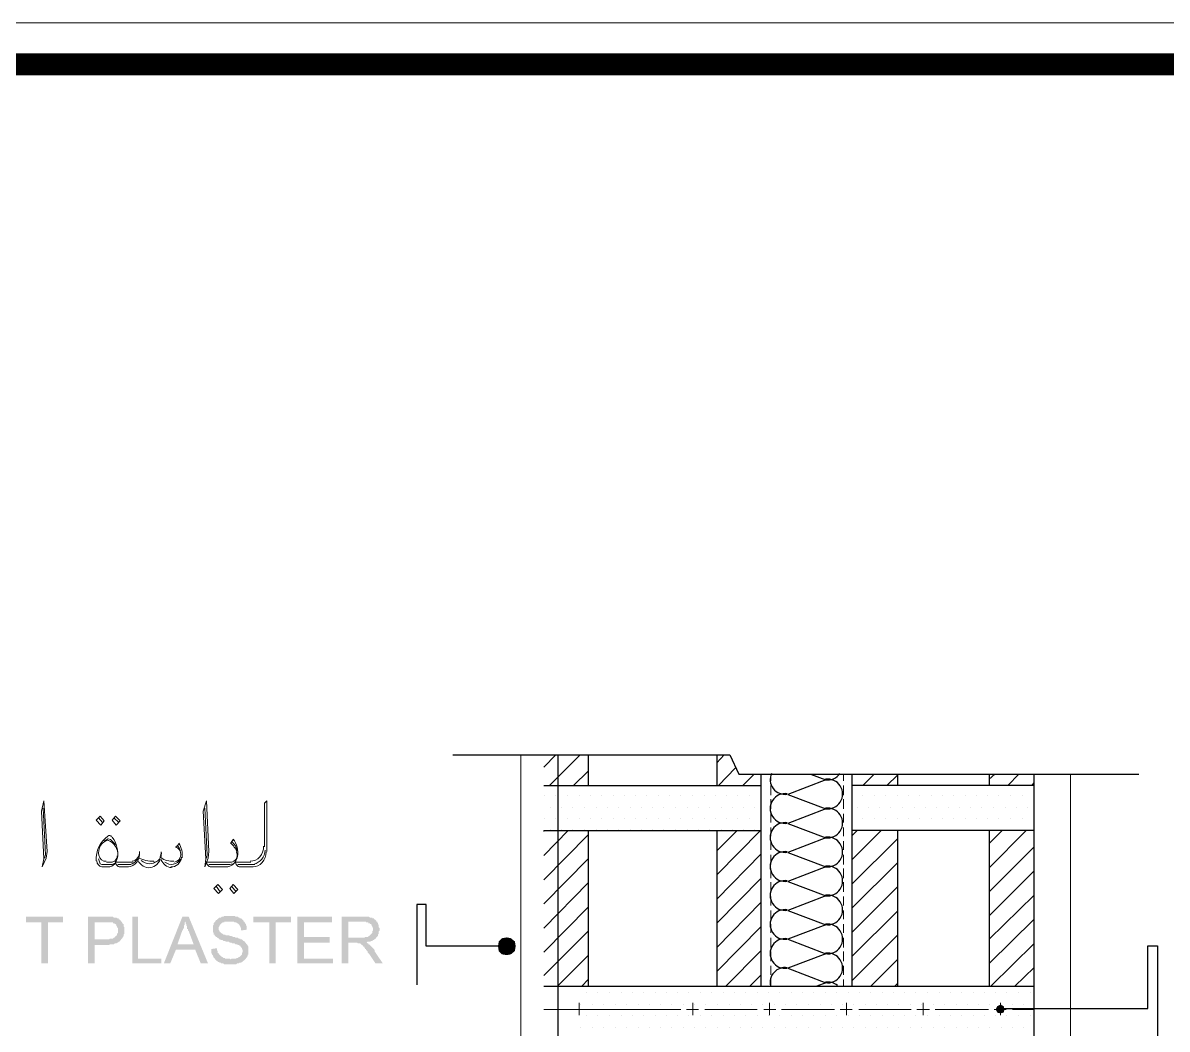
# Model space of a CAD drawing. Header units: inches. Extents: x -351 to 2582, y -266 to 144.
# Drawn here: x 228.777 to 231.226, y -48.865 to -46.712 of the extents above; entities that cross this region are included whole.
import ezdxf

# ---------------------------------------------------------------- set-up
doc = ezdxf.new("R2010")
doc.units = ezdxf.units.IN
doc.header["$MEASUREMENT"] = 0
doc.layers.add('Frame', color=43, linetype='Continuous', lineweight=9)
for name, color, linetype in [('LOGO', 7, 'Continuous'), ('PDF2_Geometry', 7, 'Continuous'), ('WALL', 7, 'Continuous')]:
    doc.layers.add(name, color=color, linetype=linetype)

# ---------------------------------------------------------------- blocks, each defined once
blk = doc.blocks.new('A$C7E5B4212')
at = {"layer": 'LOGO', "const_width": 0.05}
blk.add_lwpolyline([(0.8319, 0.8319), (41.132, 0.8319), (41.132, 29.3819), (0.8319, 29.3819)], close=True, dxfattribs=at)
blk = doc.blocks.new('ttwttt')
at = {"layer": 'LOGO', "color": 240, "lineweight": -2}
blk.add_line((52.8838, 37.5004), (-0.1304, 37.5004), dxfattribs=at)
at = {"layer": 'LOGO', "xscale": 1.309217692210943, "yscale": 1.309217692210943, "zscale": 1.309217692210943}
blk.add_blockref('A$C7E5B4212', (-1.0891, -1.0891), dxfattribs=at)
blk = doc.blocks.new('A$C5888202B')
at = {"layer": 'PDF2_Geometry', "lineweight": -3}
for points in [[(-1.6764, -0.4366), (-1.6764, -0.3423), (-1.7115, -0.3423), (-1.7115, -0.3294), (-1.6265, -0.3294), (-1.6265, -0.3423), (-1.6616, -0.3423), (-1.6616, -0.4366)], [(-1.4675, -0.4366), (-1.4675, -0.3294), (-1.4545, -0.3294), (-1.4545, -0.4255), (-1.4009, -0.4255), (-1.4009, -0.4366)], [(-1.2863, -0.4034), (-1.2733, -0.4015), (-1.2733, -0.4034), (-1.2733, -0.4052), (-1.2733, -0.4071), (-1.2715, -0.4071), (-1.2715, -0.4089), (-1.2715, -0.4108), (-1.2715, -0.4126), (-1.2696, -0.4126), (-1.2696, -0.4145), (-1.2678, -0.4163), (-1.2659, -0.4181), (-1.2641, -0.42), (-1.2622, -0.42), (-1.2622, -0.4218), (-1.2604, -0.4218), (-1.2585, -0.4237), (-1.2567, -0.4237), (-1.2548, -0.4237), (-1.2548, -0.4255), (-1.253, -0.4255), (-1.2511, -0.4255), (-1.2493, -0.4255), (-1.2474, -0.4255), (-1.2456, -0.4255), (-1.2437, -0.4255), (-1.2419, -0.4274), (-1.24, -0.4255), (-1.2382, -0.4255), (-1.2363, -0.4255), (-1.2345, -0.4255), (-1.2326, -0.4255), (-1.2308, -0.4255), (-1.2289, -0.4255), (-1.2289, -0.4237), (-1.2271, -0.4237), (-1.2252, -0.4237), (-1.2234, -0.4218), (-1.2215, -0.4218), (-1.2197, -0.42), (-1.2178, -0.4181), (-1.216, -0.4163), (-1.216, -0.4145), (-1.216, -0.4126), (-1.2141, -0.4108), (-1.2141, -0.4089), (-1.2141, -0.4071), (-1.2141, -0.4052), (-1.216, -0.4034), (-1.216, -0.4015), (-1.2178, -0.3997), (-1.2178, -0.3978), (-1.2197, -0.3978), (-1.2197, -0.396), (-1.2215, -0.396), (-1.2234, -0.3941), (-1.2252, -0.3941), (-1.2271, -0.3923), (-1.2289, -0.3923), (-1.2308, -0.3923), (-1.2326, -0.3904), (-1.2345, -0.3904), (-1.2363, -0.3904), (-1.2382, -0.3904), (-1.24, -0.3886), (-1.2419, -0.3886), (-1.2437, -0.3886), (-1.2456, -0.3867), (-1.2474, -0.3867), (-1.2493, -0.3867), (-1.2511, -0.3867), (-1.253, -0.3867), (-1.2548, -0.3849), (-1.2567, -0.3849), (-1.2585, -0.3849), (-1.2604, -0.383), (-1.2622, -0.383), (-1.2641, -0.383), (-1.2659, -0.3812), (-1.2678, -0.3812), (-1.2696, -0.3793), (-1.2715, -0.3775), (-1.2733, -0.3775), (-1.2733, -0.3756), (-1.2752, -0.3756), (-1.277, -0.3738), (-1.2789, -0.3719), (-1.2789, -0.3701), (-1.2807, -0.3701), (-1.2807, -0.3682), (-1.2807, -0.3664), (-1.2826, -0.3645), (-1.2826, -0.3627), (-1.2826, -0.3608), (-1.2826, -0.359), (-1.2826, -0.3571), (-1.2826, -0.3553), (-1.2826, -0.3534), (-1.2826, -0.3516), (-1.2826, -0.3497), (-1.2807, -0.3479), (-1.2807, -0.346), (-1.2807, -0.3442), (-1.2789, -0.3423), (-1.277, -0.3405), (-1.277, -0.3386), (-1.2752, -0.3386), (-1.2752, -0.3368), (-1.2733, -0.3368), (-1.2733, -0.3349), (-1.2715, -0.3349), (-1.2696, -0.3331), (-1.2678, -0.3312), (-1.2659, -0.3312), (-1.2641, -0.3312), (-1.2622, -0.3294), (-1.2604, -0.3294), (-1.2585, -0.3294), (-1.2567, -0.3275), (-1.2548, -0.3275), (-1.253, -0.3275), (-1.2511, -0.3275), (-1.2493, -0.3275), (-1.2474, -0.3275), (-1.2456, -0.3275), (-1.2437, -0.3275), (-1.2419, -0.3275), (-1.24, -0.3275), (-1.2382, -0.3275), (-1.2363, -0.3275), (-1.2345, -0.3275), (-1.2326, -0.3275), (-1.2308, -0.3294), (-1.2289, -0.3294), (-1.2271, -0.3294), (-1.2252, -0.3294), (-1.2234, -0.3312), (-1.2215, -0.3312), (-1.2215, -0.3331), (-1.2197, -0.3331), (-1.2178, -0.3331), (-1.216, -0.3349), (-1.2141, -0.3368), (-1.2123, -0.3386), (-1.2123, -0.3405), (-1.2104, -0.3405), (-1.2104, -0.3423), (-1.2086, -0.3423), (-1.2086, -0.3442), (-1.2067, -0.346), (-1.2067, -0.3479), (-1.2067, -0.3497), (-1.2049, -0.3497), (-1.2049, -0.3516), (-1.2049, -0.3534), (-1.2049, -0.3553), (-1.2049, -0.3571), (-1.2049, -0.359), (-1.2178, -0.3608), (-1.2178, -0.359), (-1.2178, -0.3571), (-1.2178, -0.3553), (-1.2197, -0.3534), (-1.2197, -0.3516), (-1.2215, -0.3497), (-1.2215, -0.3479), (-1.2234, -0.346), (-1.2252, -0.3442), (-1.2271, -0.3442), (-1.2289, -0.3423), (-1.2308, -0.3423), (-1.2326, -0.3423), (-1.2345, -0.3405), (-1.2363, -0.3405), (-1.2382, -0.3405), (-1.24, -0.3405), (-1.2419, -0.3405), (-1.2437, -0.3405), (-1.2456, -0.3405), (-1.2474, -0.3405), (-1.2493, -0.3405), (-1.2511, -0.3405), (-1.253, -0.3405), (-1.2548, -0.3405), (-1.2567, -0.3405), (-1.2567, -0.3423), (-1.2585, -0.3423), (-1.2604, -0.3423), (-1.2622, -0.3442), (-1.2641, -0.3442), (-1.2641, -0.346), (-1.2659, -0.346), (-1.2659, -0.3479), (-1.2678, -0.3497), (-1.2678, -0.3516), (-1.2696, -0.3534), (-1.2696, -0.3553), (-1.2696, -0.3571), (-1.2696, -0.359), (-1.2678, -0.3608), (-1.2678, -0.3627), (-1.2659, -0.3645), (-1.2641, -0.3664), (-1.2622, -0.3664), (-1.2622, -0.3682), (-1.2604, -0.3682), (-1.2585, -0.3701), (-1.2567, -0.3701), (-1.2548, -0.3701), (-1.253, -0.3719), (-1.2511, -0.3719), (-1.2493, -0.3719), (-1.2456, -0.3719), (-1.2437, -0.3738), (-1.2419, -0.3738), (-1.24, -0.3738), (-1.2363, -0.3756), (-1.2345, -0.3756), (-1.2326, -0.3756), (-1.2308, -0.3775), (-1.2289, -0.3775), (-1.2271, -0.3775), (-1.2252, -0.3775), (-1.2234, -0.3793), (-1.2215, -0.3793), (-1.2197, -0.3793), (-1.2197, -0.3812), (-1.2178, -0.3812), (-1.216, -0.3812), (-1.2141, -0.383), (-1.2123, -0.3849), (-1.2104, -0.3849), (-1.2104, -0.3867), (-1.2086, -0.3867), (-1.2086, -0.3886), (-1.2067, -0.3886), (-1.2067, -0.3904), (-1.2049, -0.3923), (-1.2031, -0.3941), (-1.2031, -0.396), (-1.2012, -0.3978), (-1.2012, -0.3997), (-1.2012, -0.4015), (-1.2012, -0.4034), (-1.2012, -0.4052), (-1.2012, -0.4071), (-1.2012, -0.4089), (-1.2012, -0.4108), (-1.2012, -0.4126), (-1.2012, -0.4145), (-1.2012, -0.4163), (-1.2031, -0.4163), (-1.2031, -0.4181), (-1.2031, -0.42), (-1.2049, -0.4218), (-1.2049, -0.4237), (-1.2067, -0.4237), (-1.2067, -0.4255), (-1.2086, -0.4274), (-1.2104, -0.4292), (-1.2123, -0.4292), (-1.2123, -0.4311), (-1.2141, -0.4311), (-1.2141, -0.4329), (-1.216, -0.4329), (-1.2178, -0.4348), (-1.2197, -0.4348), (-1.2215, -0.4348), (-1.2234, -0.4366), (-1.2252, -0.4366), (-1.2271, -0.4366), (-1.2289, -0.4385), (-1.2308, -0.4385), (-1.2326, -0.4385), (-1.2345, -0.4385), (-1.2363, -0.4385), (-1.2382, -0.4385), (-1.24, -0.4385), (-1.2419, -0.4385), (-1.2437, -0.4385), (-1.2456, -0.4385), (-1.2474, -0.4385), (-1.2493, -0.4385), (-1.2511, -0.4385), (-1.253, -0.4385), (-1.2548, -0.4385), (-1.2567, -0.4385), (-1.2585, -0.4366), (-1.2604, -0.4366), (-1.2622, -0.4366), (-1.2641, -0.4366), (-1.2641, -0.4348), (-1.2659, -0.4348), (-1.2678, -0.4348), (-1.2678, -0.4329), (-1.2696, -0.4329), (-1.2715, -0.4329), (-1.2715, -0.4311), (-1.2733, -0.4311), (-1.2752, -0.4292), (-1.277, -0.4274), (-1.2789, -0.4255), (-1.2789, -0.4237), (-1.2807, -0.4237), (-1.2807, -0.4218), (-1.2826, -0.42), (-1.2826, -0.4181), (-1.2844, -0.4163), (-1.2844, -0.4145), (-1.2863, -0.4126), (-1.2863, -0.4108), (-1.2863, -0.4089), (-1.2863, -0.4071), (-1.2863, -0.4052), (-1.2863, -0.4034)], [(-1.1531, -0.4366), (-1.1531, -0.3423), (-1.1901, -0.3423), (-1.1901, -0.3294), (-1.1032, -0.3294), (-1.1032, -0.3423), (-1.1383, -0.3423), (-1.1383, -0.4366)], [(-1.0884, -0.4366), (-1.0884, -0.3294), (-1.0089, -0.3294), (-1.0089, -0.3423), (-1.0736, -0.3423), (-1.0736, -0.3756), (-1.0145, -0.3756), (-1.0145, -0.3886), (-1.0736, -0.3886), (-1.0736, -0.4255), (-1.0071, -0.4255), (-1.0071, -0.4366)]]:
    blk.add_hatch(color=256, dxfattribs=at).paths.add_polyline_path(points)
h = blk.add_hatch(color=256, dxfattribs=at)
h.paths.add_polyline_path([(-1.5691, -0.4366), (-1.5691, -0.3294), (-1.5285, -0.3294), (-1.5266, -0.3294), (-1.5248, -0.3294), (-1.5229, -0.3294), (-1.5211, -0.3294), (-1.5192, -0.3294), (-1.5174, -0.3294), (-1.5155, -0.3294), (-1.5137, -0.3294), (-1.5118, -0.3294), (-1.51, -0.3312), (-1.5081, -0.3312), (-1.5063, -0.3312), (-1.5044, -0.3312), (-1.5026, -0.3331), (-1.5007, -0.3331), (-1.4989, -0.3331), (-1.4989, -0.3349), (-1.497, -0.3349), (-1.497, -0.3368), (-1.4952, -0.3368), (-1.4952, -0.3386), (-1.4933, -0.3386), (-1.4933, -0.3405), (-1.4915, -0.3405), (-1.4915, -0.3423), (-1.4896, -0.3442), (-1.4896, -0.346), (-1.4878, -0.346), (-1.4878, -0.3479), (-1.4878, -0.3497), (-1.4878, -0.3516), (-1.4859, -0.3534), (-1.4859, -0.3553), (-1.4859, -0.3571), (-1.4859, -0.359), (-1.4859, -0.3608), (-1.4859, -0.3627), (-1.4859, -0.3645), (-1.4859, -0.3664), (-1.4859, -0.3682), (-1.4878, -0.3701), (-1.4878, -0.3719), (-1.4878, -0.3738), (-1.4896, -0.3756), (-1.4896, -0.3775), (-1.4915, -0.3793), (-1.4933, -0.3812), (-1.4933, -0.383), (-1.4952, -0.383), (-1.4952, -0.3849), (-1.497, -0.3849), (-1.497, -0.3867), (-1.4989, -0.3867), (-1.5007, -0.3886), (-1.5026, -0.3886), (-1.5044, -0.3904), (-1.5063, -0.3904), (-1.5081, -0.3904), (-1.51, -0.3923), (-1.5118, -0.3923), (-1.5137, -0.3923), (-1.5155, -0.3923), (-1.5174, -0.3923), (-1.5192, -0.3923), (-1.5211, -0.3941), (-1.5229, -0.3941), (-1.5248, -0.3941), (-1.5266, -0.3941), (-1.5544, -0.3941), (-1.5544, -0.4366)], flags=0)
h.paths.add_polyline_path([(-1.5544, -0.3812), (-1.5266, -0.3812), (-1.5248, -0.3812), (-1.5229, -0.3812), (-1.5211, -0.3812), (-1.5192, -0.3793), (-1.5174, -0.3793), (-1.5155, -0.3793), (-1.5137, -0.3793), (-1.5118, -0.3793), (-1.51, -0.3775), (-1.5081, -0.3775), (-1.5081, -0.3756), (-1.5063, -0.3756), (-1.5063, -0.3738), (-1.5044, -0.3738), (-1.5044, -0.3719), (-1.5026, -0.3719), (-1.5026, -0.3701), (-1.5026, -0.3682), (-1.5007, -0.3664), (-1.5007, -0.3645), (-1.5007, -0.3627), (-1.5007, -0.3608), (-1.5007, -0.359), (-1.5007, -0.3571), (-1.5007, -0.3553), (-1.5026, -0.3534), (-1.5026, -0.3516), (-1.5044, -0.3497), (-1.5044, -0.3479), (-1.5063, -0.346), (-1.5081, -0.346), (-1.5081, -0.3442), (-1.51, -0.3442), (-1.5118, -0.3442), (-1.5118, -0.3423), (-1.5137, -0.3423), (-1.5155, -0.3423), (-1.5174, -0.3423), (-1.5192, -0.3423), (-1.5211, -0.3423), (-1.5229, -0.3423), (-1.5248, -0.3423), (-1.5266, -0.3423), (-1.5544, -0.3423)], flags=0)
h = blk.add_hatch(color=256, dxfattribs=at)
h.paths.add_polyline_path([(-1.3953, -0.4366), (-1.3528, -0.3294), (-1.338, -0.3294), (-1.2937, -0.4366), (-1.3103, -0.4366), (-1.3232, -0.4052), (-1.3676, -0.4052), (-1.3806, -0.4366)], flags=0)
h.paths.add_polyline_path([(-1.3639, -0.3923), (-1.3269, -0.3923), (-1.338, -0.3627), (-1.3399, -0.3608), (-1.3399, -0.359), (-1.3399, -0.3571), (-1.3417, -0.3571), (-1.3417, -0.3553), (-1.3417, -0.3534), (-1.3417, -0.3516), (-1.3436, -0.3497), (-1.3436, -0.3479), (-1.3436, -0.346), (-1.3454, -0.3442), (-1.3454, -0.3423), (-1.3454, -0.3405), (-1.3473, -0.3423), (-1.3473, -0.3442), (-1.3473, -0.346), (-1.3473, -0.3479), (-1.3491, -0.3497), (-1.3491, -0.3516), (-1.3491, -0.3534), (-1.3491, -0.3553), (-1.351, -0.3571), (-1.351, -0.359), (-1.3528, -0.3608)], flags=0)
h = blk.add_hatch(color=256, dxfattribs=at)
h.paths.add_polyline_path([(-0.9867, -0.4366), (-0.9867, -0.3294), (-0.9386, -0.3294), (-0.9368, -0.3294), (-0.9349, -0.3294), (-0.9331, -0.3294), (-0.9313, -0.3294), (-0.9294, -0.3294), (-0.9276, -0.3294), (-0.9257, -0.3294), (-0.9239, -0.3294), (-0.922, -0.3312), (-0.9202, -0.3312), (-0.9183, -0.3312), (-0.9165, -0.3312), (-0.9165, -0.3331), (-0.9146, -0.3331), (-0.9128, -0.3331), (-0.9128, -0.3349), (-0.9109, -0.3349), (-0.9091, -0.3368), (-0.9072, -0.3386), (-0.9072, -0.3405), (-0.9054, -0.3405), (-0.9054, -0.3423), (-0.9035, -0.3442), (-0.9035, -0.346), (-0.9017, -0.3479), (-0.9017, -0.3497), (-0.9017, -0.3516), (-0.9017, -0.3534), (-0.8998, -0.3553), (-0.8998, -0.3571), (-0.8998, -0.359), (-0.8998, -0.3608), (-0.9017, -0.3627), (-0.9017, -0.3645), (-0.9017, -0.3664), (-0.9017, -0.3682), (-0.9035, -0.3701), (-0.9035, -0.3719), (-0.9035, -0.3738), (-0.9054, -0.3738), (-0.9054, -0.3756), (-0.9072, -0.3756), (-0.9072, -0.3775), (-0.9091, -0.3793), (-0.9109, -0.3812), (-0.9128, -0.3812), (-0.9128, -0.383), (-0.9146, -0.383), (-0.9165, -0.3849), (-0.9183, -0.3849), (-0.9202, -0.3849), (-0.9202, -0.3867), (-0.922, -0.3867), (-0.9239, -0.3867), (-0.9257, -0.3867), (-0.9276, -0.3867), (-0.9294, -0.3886), (-0.9313, -0.3886), (-0.9294, -0.3886), (-0.9276, -0.3904), (-0.9257, -0.3904), (-0.9257, -0.3923), (-0.9239, -0.3923), (-0.922, -0.3941), (-0.9202, -0.396), (-0.9183, -0.3978), (-0.9165, -0.3997), (-0.9146, -0.4015), (-0.9128, -0.4034), (-0.9128, -0.4052), (-0.9109, -0.4052), (-0.9109, -0.4071), (-0.9109, -0.4089), (-0.8924, -0.4366), (-0.9091, -0.4366), (-0.9239, -0.4145), (-0.9257, -0.4126), (-0.9276, -0.4108), (-0.9276, -0.4089), (-0.9294, -0.4071), (-0.9313, -0.4052), (-0.9313, -0.4034), (-0.9331, -0.4034), (-0.9331, -0.4015), (-0.9349, -0.3997), (-0.9349, -0.3978), (-0.9368, -0.3978), (-0.9386, -0.396), (-0.9386, -0.3941), (-0.9405, -0.3941), (-0.9423, -0.3923), (-0.9442, -0.3904), (-0.946, -0.3904), (-0.9479, -0.3904), (-0.9497, -0.3904), (-0.9516, -0.3886), (-0.9534, -0.3886), (-0.9553, -0.3886), (-0.9719, -0.3886), (-0.9719, -0.4366)], flags=0)
h.paths.add_polyline_path([(-0.9719, -0.3775), (-0.9423, -0.3775), (-0.9405, -0.3775), (-0.9386, -0.3775), (-0.9368, -0.3775), (-0.9349, -0.3775), (-0.9331, -0.3756), (-0.9313, -0.3756), (-0.9294, -0.3756), (-0.9276, -0.3756), (-0.9257, -0.3756), (-0.9257, -0.3738), (-0.9239, -0.3738), (-0.922, -0.3719), (-0.9202, -0.3701), (-0.9183, -0.3682), (-0.9165, -0.3664), (-0.9165, -0.3645), (-0.9165, -0.3627), (-0.9146, -0.3608), (-0.9146, -0.359), (-0.9146, -0.3571), (-0.9146, -0.3553), (-0.9165, -0.3534), (-0.9165, -0.3516), (-0.9183, -0.3497), (-0.9183, -0.3479), (-0.9202, -0.346), (-0.922, -0.346), (-0.922, -0.3442), (-0.9239, -0.3442), (-0.9257, -0.3442), (-0.9257, -0.3423), (-0.9276, -0.3423), (-0.9294, -0.3423), (-0.9313, -0.3423), (-0.9313, -0.3405), (-0.9331, -0.3405), (-0.9349, -0.3405), (-0.9368, -0.3405), (-0.9386, -0.3405), (-0.9719, -0.3405)], flags=0)
at = {"layer": 'PDF2_Geometry', "lineweight": 25}
for p, q in [((-0.7315, 0.0423), (-0.0955, 0.0423)), ((-0.4901, -3.8923), (-0.4901, 0.0423)), ((-0.4209, 0.0423), (-0.4209, -0.028)), ((-0.1251, 0.0423), (-0.1251, -0.028)), ((-0.0955, 0.0423), (-0.0752, -0.0021)), ((-0.0752, -0.0021), (0.8438, -0.0021)), ((-0.0234, -0.4884), (-0.0234, -0.0021)), ((0.1245, -0.015), (0.0376, -0.0483)), ((0.0894, -0.0021), (0.1245, -0.015)), ((0.1856, -0.4884), (0.1856, -0.0021)), ((0.2891, -0.0021), (0.2891, -0.028)), ((0.4999, -0.0021), (0.4999, -0.028)), ((0.6034, -3.848), (0.6034, -0.0021)), ((-0.5226, -0.028), (-0.0234, -0.028)), ((0.0376, -0.0483), (0.1245, -0.0816)), ((0.6034, -0.028), (0.1856, -0.028)), ((0.1245, -0.0816), (0.0376, -0.1149)), ((0.1245, -0.0816), (0.0376, -0.1149)), ((0.0376, -0.1149), (0.1245, -0.1482)), ((-0.5226, -0.1315), (-0.0234, -0.1315)), ((-0.4209, -0.1315), (-0.4209, -0.4884)), ((-0.1251, -0.1315), (-0.1251, -0.4884)), ((0.1245, -0.1482), (0.0376, -0.1814)), ((0.6034, -0.1315), (0.1856, -0.1315)), ((0.2891, -0.1315), (0.2891, -0.4884)), ((0.4999, -0.1315), (0.4999, -0.4884)), ((0.0376, -0.1814), (0.1245, -0.2147)), ((0.1245, -0.2147), (0.0376, -0.248)), ((0.0376, -0.248), (0.1245, -0.2813)), ((0.1245, -0.2813), (0.0376, -0.3146)), ((0.0376, -0.3146), (0.1245, -0.3479)), ((0.1245, -0.3479), (0.0376, -0.3811)), ((0.0376, -0.3811), (0.1245, -0.4144)), ((0.1245, -0.4144), (0.0376, -0.4477)), ((0.0376, -0.4477), (0.1245, -0.481)), ((-0.5226, -0.4884), (0.6034, -0.4884)), ((0.1245, -0.481), (0.1042, -0.4884)), ((-0.4246, -0.5032), (-0.4246, -0.5032)), ((-0.3987, -0.5032), (-0.3987, -0.5032)), ((-0.371, -0.5032), (-0.371, -0.5032)), ((-0.3451, -0.5032), (-0.3451, -0.5032)), ((-0.3192, -0.5032), (-0.3192, -0.5032)), ((-0.2933, -0.5032), (-0.2933, -0.5032)), ((-0.2674, -0.5032), (-0.2674, -0.5032)), ((-0.2416, -0.5032), (-0.2416, -0.5032)), ((-0.2157, -0.5032), (-0.2157, -0.5032)), ((-0.1898, -0.5032), (-0.1898, -0.5032)), ((-0.1639, -0.5032), (-0.1639, -0.5032)), ((-0.138, -0.5032), (-0.138, -0.5032)), ((-0.1103, -0.5032), (-0.1103, -0.5032)), ((-0.0844, -0.5032), (-0.0844, -0.5032)), ((-0.0585, -0.5032), (-0.0585, -0.5032)), ((-0.0326, -0.5032), (-0.0326, -0.5032)), ((-0.0067, -0.5032), (-0.0067, -0.5032)), ((0.0191, -0.5032), (0.0191, -0.5032)), ((0.045, -0.5032), (0.045, -0.5032)), ((0.0709, -0.5032), (0.0709, -0.5032)), ((0.0968, -0.5032), (0.0968, -0.5032)), ((0.1245, -0.5032), (0.1245, -0.5032)), ((0.1504, -0.5032), (0.1504, -0.5032)), ((0.1763, -0.5032), (0.1763, -0.5032)), ((0.2022, -0.5032), (0.2022, -0.5032)), ((0.2281, -0.5032), (0.2281, -0.5032)), ((0.254, -0.5032), (0.254, -0.5032)), ((0.2798, -0.5032), (0.2798, -0.5032)), ((0.3057, -0.5032), (0.3057, -0.5032)), ((0.3316, -0.5032), (0.3316, -0.5032)), ((0.3594, -0.5032), (0.3594, -0.5032)), ((0.3852, -0.5032), (0.3852, -0.5032)), ((0.4111, -0.5032), (0.4111, -0.5032)), ((0.437, -0.5032), (0.437, -0.5032)), ((0.4629, -0.5032), (0.4629, -0.5032)), ((0.4888, -0.5032), (0.4888, -0.5032)), ((0.5147, -0.5032), (0.5147, -0.5032)), ((0.5406, -0.5032), (0.5406, -0.5032)), ((0.5664, -0.5032), (0.5664, -0.5032)), ((0.5942, -0.5032), (0.5942, -0.5032)), ((-0.4376, -0.5309), (-0.4376, -0.5309)), ((-0.4117, -0.5309), (-0.4117, -0.5309)), ((-0.3858, -0.5309), (-0.3858, -0.5309)), ((-0.358, -0.5309), (-0.358, -0.5309)), ((-0.3322, -0.5309), (-0.3322, -0.5309)), ((-0.3063, -0.5309), (-0.3063, -0.5309)), ((-0.2804, -0.5309), (-0.2804, -0.5309)), ((-0.2545, -0.5309), (-0.2545, -0.5309)), ((-0.2286, -0.5309), (-0.2286, -0.5309)), ((-0.2027, -0.5309), (-0.2027, -0.5309)), ((-0.1768, -0.5309), (-0.1768, -0.5309)), ((-0.151, -0.5309), (-0.151, -0.5309)), ((-0.1232, -0.5309), (-0.1232, -0.5309)), ((-0.0973, -0.5309), (-0.0973, -0.5309)), ((-0.0715, -0.5309), (-0.0715, -0.5309)), ((-0.0456, -0.5309), (-0.0456, -0.5309)), ((-0.0197, -0.5309), (-0.0197, -0.5309)), ((0.0062, -0.5309), (0.0062, -0.5309)), ((0.0321, -0.5309), (0.0321, -0.5309)), ((0.058, -0.5309), (0.058, -0.5309)), ((0.0839, -0.5309), (0.0839, -0.5309)), ((0.1116, -0.5309), (0.1116, -0.5309)), ((0.1375, -0.5309), (0.1375, -0.5309)), ((0.1634, -0.5309), (0.1634, -0.5309)), ((0.1892, -0.5309), (0.1892, -0.5309)), ((0.2151, -0.5309), (0.2151, -0.5309)), ((0.241, -0.5309), (0.241, -0.5309)), ((0.2669, -0.5309), (0.2669, -0.5309)), ((0.2928, -0.5309), (0.2928, -0.5309)), ((0.3187, -0.5309), (0.3187, -0.5309)), ((0.3446, -0.5309), (0.3446, -0.5309)), ((0.3723, -0.5309), (0.3723, -0.5309)), ((0.3982, -0.5309), (0.3982, -0.5309)), ((0.4241, -0.5309), (0.4241, -0.5309)), ((0.45, -0.5309), (0.45, -0.5309)), ((0.4758, -0.5309), (0.4758, -0.5309)), ((0.5017, -0.5309), (0.5017, -0.5309)), ((0.5276, -0.5309), (0.5276, -0.5309)), ((0.5535, -0.5309), (0.5535, -0.5309)), ((0.5794, -0.5309), (0.5794, -0.5309)), ((-0.4246, -0.5568), (-0.4246, -0.5568)), ((-0.3987, -0.5568), (-0.3987, -0.5568)), ((-0.371, -0.5568), (-0.371, -0.5568)), ((-0.3451, -0.5568), (-0.3451, -0.5568)), ((-0.3192, -0.5568), (-0.3192, -0.5568)), ((-0.2933, -0.5568), (-0.2933, -0.5568)), ((-0.2674, -0.5568), (-0.2674, -0.5568)), ((-0.2416, -0.5568), (-0.2416, -0.5568)), ((-0.2157, -0.5568), (-0.2157, -0.5568)), ((-0.1898, -0.5568), (-0.1898, -0.5568)), ((-0.1639, -0.5568), (-0.1639, -0.5568)), ((-0.138, -0.5568), (-0.138, -0.5568)), ((-0.1103, -0.5568), (-0.1103, -0.5568)), ((-0.0844, -0.5568), (-0.0844, -0.5568)), ((-0.0585, -0.5568), (-0.0585, -0.5568)), ((-0.0326, -0.5568), (-0.0326, -0.5568)), ((-0.0067, -0.5568), (-0.0067, -0.5568)), ((0.0191, -0.5568), (0.0191, -0.5568)), ((0.045, -0.5568), (0.045, -0.5568)), ((0.0709, -0.5568), (0.0709, -0.5568)), ((0.0968, -0.5568), (0.0968, -0.5568)), ((0.1245, -0.5568), (0.1245, -0.5568)), ((0.1504, -0.5568), (0.1504, -0.5568)), ((0.1763, -0.5568), (0.1763, -0.5568)), ((0.2022, -0.5568), (0.2022, -0.5568)), ((0.2281, -0.5568), (0.2281, -0.5568)), ((0.254, -0.5568), (0.254, -0.5568)), ((0.2798, -0.5568), (0.2798, -0.5568)), ((0.3057, -0.5568), (0.3057, -0.5568)), ((0.3316, -0.5568), (0.3316, -0.5568)), ((0.3594, -0.5568), (0.3594, -0.5568)), ((0.3852, -0.5568), (0.3852, -0.5568)), ((0.4111, -0.5568), (0.4111, -0.5568)), ((0.437, -0.5568), (0.437, -0.5568)), ((0.4629, -0.5568), (0.4629, -0.5568)), ((0.4888, -0.5568), (0.4888, -0.5568)), ((0.5147, -0.5568), (0.5147, -0.5568)), ((0.5406, -0.5568), (0.5406, -0.5568)), ((0.5664, -0.5568), (0.5664, -0.5568)), ((0.5942, -0.5568), (0.5942, -0.5568)), ((-0.4376, -0.5827), (-0.4376, -0.5827)), ((-0.4117, -0.5827), (-0.4117, -0.5827)), ((-0.3858, -0.5827), (-0.3858, -0.5827)), ((-0.358, -0.5827), (-0.358, -0.5827)), ((-0.3322, -0.5827), (-0.3322, -0.5827)), ((-0.3063, -0.5827), (-0.3063, -0.5827)), ((-0.2804, -0.5827), (-0.2804, -0.5827)), ((-0.2545, -0.5827), (-0.2545, -0.5827)), ((-0.2286, -0.5827), (-0.2286, -0.5827)), ((-0.2027, -0.5827), (-0.2027, -0.5827)), ((-0.1768, -0.5827), (-0.1768, -0.5827)), ((-0.151, -0.5827), (-0.151, -0.5827)), ((-0.1232, -0.5827), (-0.1232, -0.5827)), ((-0.0973, -0.5827), (-0.0973, -0.5827)), ((-0.0715, -0.5827), (-0.0715, -0.5827)), ((-0.0456, -0.5827), (-0.0456, -0.5827)), ((-0.0197, -0.5827), (-0.0197, -0.5827)), ((0.0062, -0.5827), (0.0062, -0.5827)), ((0.0321, -0.5827), (0.0321, -0.5827)), ((0.058, -0.5827), (0.058, -0.5827)), ((0.0839, -0.5827), (0.0839, -0.5827)), ((0.1116, -0.5827), (0.1116, -0.5827)), ((0.1375, -0.5827), (0.1375, -0.5827)), ((0.1634, -0.5827), (0.1634, -0.5827)), ((0.1892, -0.5827), (0.1892, -0.5827)), ((0.2151, -0.5827), (0.2151, -0.5827)), ((0.241, -0.5827), (0.241, -0.5827)), ((0.2669, -0.5827), (0.2669, -0.5827)), ((0.2928, -0.5827), (0.2928, -0.5827)), ((0.3187, -0.5827), (0.3187, -0.5827)), ((0.3446, -0.5827), (0.3446, -0.5827)), ((0.3723, -0.5827), (0.3723, -0.5827)), ((0.3982, -0.5827), (0.3982, -0.5827)), ((0.4241, -0.5827), (0.4241, -0.5827)), ((0.45, -0.5827), (0.45, -0.5827)), ((0.4758, -0.5827), (0.4758, -0.5827)), ((0.5017, -0.5827), (0.5017, -0.5827)), ((0.5276, -0.5827), (0.5276, -0.5827)), ((0.5535, -0.5827), (0.5535, -0.5827)), ((0.5794, -0.5827), (0.5794, -0.5827))]:
    blk.add_line(p, q, dxfattribs=at)
at = {"layer": 'PDF2_Geometry', "lineweight": 18}
for p, q in [((-0.5752, -3.8923), (-0.5752, 0.0423)), ((0.6866, -3.848), (0.6866, -0.0021)), ((-1.6708, -0.0631), (-1.6764, -0.0872)), ((-1.6634, -0.1796), (-1.6708, -0.0631)), ((-1.2973, -0.0631), (-1.3047, -0.0872)), ((-1.2918, -0.1796), (-1.2973, -0.0631)), ((-1.1642, -0.0687), (-1.1587, -0.0631)), ((-1.1642, -0.1685), (-1.1642, -0.0687)), ((-1.1587, -0.0631), (-1.1587, -0.1796)), ((-1.6764, -0.0872), (-1.6708, -0.1963)), ((-1.6671, -0.187), (-1.6727, -0.0798)), ((-1.5414, -0.0983), (-1.5507, -0.1075)), ((-1.5359, -0.1131), (-1.5451, -0.102)), ((-1.5322, -0.1094), (-1.5414, -0.0983)), ((-1.5063, -0.0983), (-1.5137, -0.1075)), ((-1.4989, -0.1131), (-1.51, -0.102)), ((-1.4952, -0.1094), (-1.5063, -0.0983)), ((-1.3047, -0.0872), (-1.2992, -0.1963)), ((-1.2955, -0.187), (-1.301, -0.0798)), ((-1.5507, -0.1075), (-1.5396, -0.1186)), ((-1.5396, -0.1186), (-1.5322, -0.1094)), ((-1.5137, -0.1075), (-1.5044, -0.1186)), ((-1.5044, -0.1186), (-1.4952, -0.1094)), ((-1.5322, -0.1556), (-1.5229, -0.15)), ((-1.5229, -0.15), (-1.5174, -0.1519)), ((-1.5174, -0.1519), (-1.5063, -0.163)), ((-1.2363, -0.1519), (-1.2419, -0.1611)), ((-1.2382, -0.1574), (-1.2308, -0.1667)), ((-1.6653, -0.1944), (-1.6634, -0.1796)), ((-1.3602, -0.1611), (-1.3676, -0.1704)), ((-1.2937, -0.1944), (-1.2918, -0.1796)), ((-1.2308, -0.1667), (-1.2271, -0.1778)), ((-1.6745, -0.2148), (-1.6653, -0.1944)), ((-1.6708, -0.1963), (-1.6745, -0.2148)), ((-1.669, -0.1944), (-1.6671, -0.187)), ((-1.5414, -0.2074), (-1.5451, -0.1963)), ((-1.5377, -0.2092), (-1.5414, -0.2074)), ((-1.5137, -0.2092), (-1.5377, -0.2092)), ((-1.5137, -0.2037), (-1.5266, -0.2037)), ((-1.5063, -0.2055), (-1.5137, -0.2092)), ((-1.4675, -0.2037), (-1.5063, -0.2037)), ((-1.4712, -0.2092), (-1.5007, -0.2092)), ((-1.301, -0.2148), (-1.2937, -0.1944)), ((-1.2992, -0.1963), (-1.301, -0.2148)), ((-1.2973, -0.1944), (-1.2955, -0.187)), ((-1.24, -0.2037), (-1.2973, -0.2037)), ((-1.2437, -0.2092), (-1.2918, -0.2092)), ((-1.2382, -0.2074), (-1.2437, -0.2092)), ((-1.2308, -0.2037), (-1.1957, -0.2037)), ((-1.1864, -0.2092), (-1.2252, -0.2092)), ((-1.5192, -0.2148), (-1.5377, -0.2148)), ((-1.4952, -0.2148), (-1.4767, -0.2148)), ((-1.2863, -0.2148), (-1.253, -0.2148)), ((-1.1901, -0.2148), (-1.2197, -0.2148)), ((-1.2715, -0.2554), (-1.2807, -0.2647)), ((-1.2659, -0.2721), (-1.2752, -0.2591)), ((-1.2604, -0.2665), (-1.2715, -0.2554)), ((-1.2363, -0.2554), (-1.2437, -0.2647)), ((-1.2289, -0.2721), (-1.24, -0.2591)), ((-1.2252, -0.2665), (-1.2363, -0.2554)), ((-1.2807, -0.2647), (-1.2696, -0.2758)), ((-1.2696, -0.2758), (-1.2604, -0.2665)), ((-1.2437, -0.2647), (-1.2345, -0.2758)), ((-1.2345, -0.2758), (-1.2252, -0.2665)), ((-0.5226, -0.542), (-0.2083, -0.542)), ((-0.456, -0.542), (-0.4265, -0.542)), ((-0.4413, -0.5272), (-0.4413, -0.5549)), ((-0.1953, -0.542), (-0.1676, -0.542)), ((-0.1805, -0.5272), (-0.1805, -0.5549)), ((-0.1528, -0.542), (-0.0326, -0.542)), ((-0.0178, -0.542), (0.0099, -0.542)), ((-0.0049, -0.5272), (-0.0049, -0.5549)), ((0.0228, -0.542), (0.1449, -0.542)), ((0.1578, -0.542), (0.1856, -0.542)), ((0.1726, -0.5272), (0.1726, -0.5549)), ((0.2003, -0.542), (0.3205, -0.542)), ((0.3335, -0.542), (0.3631, -0.542)), ((0.3483, -0.5272), (0.3483, -0.5549)), ((0.376, -0.542), (0.498, -0.542)), ((0.511, -0.542), (0.5387, -0.542)), ((0.5258, -0.5272), (0.5258, -0.5549)), ((0.5535, -0.542), (0.6034, -0.542))]:
    blk.add_line(p, q, dxfattribs=at)
at = {"layer": 'PDF2_Geometry', "color": 8, "lineweight": 18, "true_color": 0x7f7f7f}
for p, q in [((-0.5226, 0.0145), (-0.4949, 0.0423)), ((-0.5097, -0.028), (-0.4394, 0.0423)), ((-0.1251, 0.0238), (-0.1084, 0.0423)), ((-0.4542, -0.028), (-0.4209, 0.0053)), ((-0.1214, -0.028), (-0.0826, 0.0127)), ((-0.0659, -0.028), (-0.04, -0.0021)), ((0.2096, -0.028), (0.2355, -0.0021)), ((0.2651, -0.028), (0.2891, -0.0039)), ((0.4999, -0.0132), (0.5128, -0.0021)), ((0.5424, -0.028), (0.5683, -0.0021)), ((0.5979, -0.028), (0.6034, -0.0206)), ((-0.5208, -0.0502), (-0.5208, -0.0502)), ((-0.4949, -0.0502), (-0.4949, -0.0502)), ((-0.469, -0.0502), (-0.469, -0.0502)), ((-0.4413, -0.0502), (-0.4413, -0.0502)), ((-0.4154, -0.0502), (-0.4154, -0.0502)), ((-0.3895, -0.0502), (-0.3895, -0.0502)), ((-0.3636, -0.0502), (-0.3636, -0.0502)), ((-0.3377, -0.0502), (-0.3377, -0.0502)), ((-0.3118, -0.0502), (-0.3118, -0.0502)), ((-0.2859, -0.0502), (-0.2859, -0.0502)), ((-0.2601, -0.0502), (-0.2601, -0.0502)), ((-0.2342, -0.0502), (-0.2342, -0.0502)), ((-0.2083, -0.0502), (-0.2083, -0.0502)), ((-0.1805, -0.0502), (-0.1805, -0.0502)), ((-0.1547, -0.0502), (-0.1547, -0.0502)), ((-0.1288, -0.0502), (-0.1288, -0.0502)), ((-0.1029, -0.0502), (-0.1029, -0.0502)), ((-0.077, -0.0502), (-0.077, -0.0502)), ((-0.0511, -0.0502), (-0.0511, -0.0502)), ((-0.0252, -0.0502), (-0.0252, -0.0502)), ((0.2096, -0.0502), (0.2096, -0.0502)), ((0.2355, -0.0502), (0.2355, -0.0502)), ((0.2614, -0.0502), (0.2614, -0.0502)), ((0.2891, -0.0502), (0.2891, -0.0502)), ((0.315, -0.0502), (0.315, -0.0502)), ((0.3409, -0.0502), (0.3409, -0.0502)), ((0.3668, -0.0502), (0.3668, -0.0502)), ((0.3926, -0.0502), (0.3926, -0.0502)), ((0.4185, -0.0502), (0.4185, -0.0502)), ((0.4444, -0.0502), (0.4444, -0.0502)), ((0.4703, -0.0502), (0.4703, -0.0502)), ((0.4962, -0.0502), (0.4962, -0.0502)), ((0.5221, -0.0502), (0.5221, -0.0502)), ((0.5498, -0.0502), (0.5498, -0.0502)), ((0.5757, -0.0502), (0.5757, -0.0502)), ((0.6016, -0.0502), (0.6016, -0.0502)), ((-0.5078, -0.0779), (-0.5078, -0.0779)), ((-0.4819, -0.0779), (-0.4819, -0.0779)), ((-0.456, -0.0779), (-0.456, -0.0779)), ((-0.4283, -0.0779), (-0.4283, -0.0779)), ((-0.4024, -0.0779), (-0.4024, -0.0779)), ((-0.3765, -0.0779), (-0.3765, -0.0779)), ((-0.3507, -0.0779), (-0.3507, -0.0779)), ((-0.3248, -0.0779), (-0.3248, -0.0779)), ((-0.2989, -0.0779), (-0.2989, -0.0779)), ((-0.273, -0.0779), (-0.273, -0.0779)), ((-0.2471, -0.0779), (-0.2471, -0.0779)), ((-0.2212, -0.0779), (-0.2212, -0.0779)), ((-0.1935, -0.0779), (-0.1935, -0.0779)), ((-0.1676, -0.0779), (-0.1676, -0.0779)), ((-0.1417, -0.0779), (-0.1417, -0.0779)), ((-0.1158, -0.0779), (-0.1158, -0.0779)), ((-0.0899, -0.0779), (-0.0899, -0.0779)), ((-0.0641, -0.0779), (-0.0641, -0.0779)), ((-0.0382, -0.0779), (-0.0382, -0.0779)), ((0.1966, -0.0779), (0.1966, -0.0779)), ((0.2225, -0.0779), (0.2225, -0.0779)), ((0.2484, -0.0779), (0.2484, -0.0779)), ((0.2743, -0.0779), (0.2743, -0.0779)), ((0.302, -0.0779), (0.302, -0.0779)), ((0.3279, -0.0779), (0.3279, -0.0779)), ((0.3538, -0.0779), (0.3538, -0.0779)), ((0.3797, -0.0779), (0.3797, -0.0779)), ((0.4056, -0.0779), (0.4056, -0.0779)), ((0.4315, -0.0779), (0.4315, -0.0779)), ((0.4574, -0.0779), (0.4574, -0.0779)), ((0.4832, -0.0779), (0.4832, -0.0779)), ((0.5091, -0.0779), (0.5091, -0.0779)), ((0.5369, -0.0779), (0.5369, -0.0779)), ((0.5627, -0.0779), (0.5627, -0.0779)), ((0.5886, -0.0779), (0.5886, -0.0779)), ((-0.5208, -0.1038), (-0.5208, -0.1038)), ((-0.4949, -0.1038), (-0.4949, -0.1038)), ((-0.469, -0.1038), (-0.469, -0.1038)), ((-0.4413, -0.1038), (-0.4413, -0.1038)), ((-0.4154, -0.1038), (-0.4154, -0.1038)), ((-0.3895, -0.1038), (-0.3895, -0.1038)), ((-0.3636, -0.1038), (-0.3636, -0.1038)), ((-0.3377, -0.1038), (-0.3377, -0.1038)), ((-0.3118, -0.1038), (-0.3118, -0.1038)), ((-0.2859, -0.1038), (-0.2859, -0.1038)), ((-0.2601, -0.1038), (-0.2601, -0.1038)), ((-0.2342, -0.1038), (-0.2342, -0.1038)), ((-0.2083, -0.1038), (-0.2083, -0.1038)), ((-0.1805, -0.1038), (-0.1805, -0.1038)), ((-0.1547, -0.1038), (-0.1547, -0.1038)), ((-0.1288, -0.1038), (-0.1288, -0.1038)), ((-0.1029, -0.1038), (-0.1029, -0.1038)), ((-0.077, -0.1038), (-0.077, -0.1038)), ((-0.0511, -0.1038), (-0.0511, -0.1038)), ((-0.0252, -0.1038), (-0.0252, -0.1038)), ((0.2096, -0.1038), (0.2096, -0.1038)), ((0.2355, -0.1038), (0.2355, -0.1038)), ((0.2614, -0.1038), (0.2614, -0.1038)), ((0.2891, -0.1038), (0.2891, -0.1038)), ((0.315, -0.1038), (0.315, -0.1038)), ((0.3409, -0.1038), (0.3409, -0.1038)), ((0.3668, -0.1038), (0.3668, -0.1038)), ((0.3926, -0.1038), (0.3926, -0.1038)), ((0.4185, -0.1038), (0.4185, -0.1038)), ((0.4444, -0.1038), (0.4444, -0.1038)), ((0.4703, -0.1038), (0.4703, -0.1038)), ((0.4962, -0.1038), (0.4962, -0.1038)), ((0.5221, -0.1038), (0.5221, -0.1038)), ((0.5498, -0.1038), (0.5498, -0.1038)), ((0.5757, -0.1038), (0.5757, -0.1038)), ((0.6016, -0.1038), (0.6016, -0.1038)), ((-0.5078, -0.1297), (-0.5078, -0.1297)), ((-0.4819, -0.1297), (-0.4819, -0.1297)), ((-0.456, -0.1297), (-0.456, -0.1297)), ((-0.4283, -0.1297), (-0.4283, -0.1297)), ((-0.4024, -0.1297), (-0.4024, -0.1297)), ((-0.3765, -0.1297), (-0.3765, -0.1297)), ((-0.3507, -0.1297), (-0.3507, -0.1297)), ((-0.3248, -0.1297), (-0.3248, -0.1297)), ((-0.2989, -0.1297), (-0.2989, -0.1297)), ((-0.273, -0.1297), (-0.273, -0.1297)), ((-0.2471, -0.1297), (-0.2471, -0.1297)), ((-0.2212, -0.1297), (-0.2212, -0.1297)), ((-0.1935, -0.1297), (-0.1935, -0.1297)), ((-0.1676, -0.1297), (-0.1676, -0.1297)), ((-0.1417, -0.1297), (-0.1417, -0.1297)), ((-0.1158, -0.1297), (-0.1158, -0.1297)), ((-0.0899, -0.1297), (-0.0899, -0.1297)), ((-0.0641, -0.1297), (-0.0641, -0.1297)), ((-0.0382, -0.1297), (-0.0382, -0.1297)), ((0.1966, -0.1297), (0.1966, -0.1297)), ((0.2225, -0.1297), (0.2225, -0.1297)), ((0.2484, -0.1297), (0.2484, -0.1297)), ((0.2743, -0.1297), (0.2743, -0.1297)), ((0.302, -0.1297), (0.302, -0.1297)), ((0.3279, -0.1297), (0.3279, -0.1297)), ((0.3538, -0.1297), (0.3538, -0.1297)), ((0.3797, -0.1297), (0.3797, -0.1297)), ((0.4056, -0.1297), (0.4056, -0.1297)), ((0.4315, -0.1297), (0.4315, -0.1297)), ((0.4574, -0.1297), (0.4574, -0.1297)), ((0.4832, -0.1297), (0.4832, -0.1297)), ((0.5091, -0.1297), (0.5091, -0.1297)), ((0.5369, -0.1297), (0.5369, -0.1297)), ((0.5627, -0.1297), (0.5627, -0.1297)), ((0.5886, -0.1297), (0.5886, -0.1297)), ((-0.5226, -0.1888), (-0.4671, -0.1315)), ((-0.5226, -0.1334), (-0.5226, -0.1315)), ((-0.5226, -0.2443), (-0.4209, -0.1408)), ((-0.1251, -0.2332), (-0.0252, -0.1315)), ((-0.1251, -0.1777), (-0.0789, -0.1315)), ((0.1856, -0.1981), (0.2521, -0.1315)), ((0.1856, -0.1426), (0.1966, -0.1315)), ((0.1856, -0.2536), (0.2891, -0.15)), ((0.4999, -0.2166), (0.5849, -0.1315)), ((0.4999, -0.1611), (0.5295, -0.1315)), ((0.4999, -0.272), (0.6034, -0.1685)), ((-0.5226, -0.2998), (-0.4209, -0.1962)), ((-0.1251, -0.2887), (-0.0234, -0.1851)), ((0.1856, -0.309), (0.2891, -0.2055)), ((0.4999, -0.3275), (0.6034, -0.224)), ((-0.5226, -0.3552), (-0.4209, -0.2517)), ((-0.1251, -0.3442), (-0.0234, -0.2406)), ((0.1856, -0.3645), (0.2891, -0.2609)), ((0.4999, -0.3811), (0.6034, -0.2794)), ((-0.5226, -0.4107), (-0.4209, -0.3072)), ((-0.1251, -0.3996), (-0.0234, -0.2961)), ((0.1856, -0.42), (0.2891, -0.3164)), ((0.4999, -0.4366), (0.6034, -0.3349)), ((-0.5226, -0.4643), (-0.4209, -0.3626)), ((-0.1251, -0.4551), (-0.0234, -0.3515)), ((0.1856, -0.4754), (0.2891, -0.3719)), ((0.5036, -0.4884), (0.6034, -0.3904)), ((-0.4912, -0.4884), (-0.4209, -0.4181)), ((-0.1047, -0.4884), (-0.0234, -0.407)), ((0.2281, -0.4884), (0.2891, -0.4274)), ((0.559, -0.4884), (0.6034, -0.4458)), ((-0.0493, -0.4884), (-0.0234, -0.4625)), ((-0.4357, -0.4884), (-0.4209, -0.4736)), ((0.2835, -0.4884), (0.2891, -0.4828))]:
    blk.add_line(p, q, dxfattribs=at)
at = {"layer": 'PDF2_Geometry', "color": 5, "lineweight": 13}
for p, q in [((-0.0012, -0.0169), (-0.0012, -0.0021)), ((0.1652, -0.0169), (0.1652, -0.0021)), ((-0.0012, -0.0502), (-0.0012, -0.028)), ((0.1652, -0.0502), (0.1652, -0.028)), ((-0.0012, -0.0816), (-0.0012, -0.0594)), ((0.1652, -0.0816), (0.1652, -0.0594)), ((-0.0012, -0.113), (-0.0012, -0.0927)), ((0.1652, -0.113), (0.1652, -0.0927)), ((-0.0012, -0.1445), (-0.0012, -0.1241)), ((0.1652, -0.1445), (0.1652, -0.1241)), ((-0.0012, -0.1759), (-0.0012, -0.1556)), ((0.1652, -0.1759), (0.1652, -0.1556)), ((-0.0012, -0.2092), (-0.0012, -0.187)), ((0.1652, -0.2092), (0.1652, -0.187)), ((-0.0012, -0.2406), (-0.0012, -0.2184)), ((0.1652, -0.2406), (0.1652, -0.2184)), ((-0.0012, -0.272), (-0.0012, -0.2499)), ((0.1652, -0.272), (0.1652, -0.2499)), ((-0.0012, -0.3035), (-0.0012, -0.2831)), ((0.1652, -0.3035), (0.1652, -0.2831)), ((-0.0012, -0.3349), (-0.0012, -0.3146)), ((0.1652, -0.3349), (0.1652, -0.3146)), ((-0.0012, -0.3663), (-0.0012, -0.346)), ((0.1652, -0.3663), (0.1652, -0.346)), ((-0.0012, -0.3996), (-0.0012, -0.3774)), ((0.1652, -0.3996), (0.1652, -0.3774)), ((-0.0012, -0.4311), (-0.0012, -0.4089)), ((0.1652, -0.4311), (0.1652, -0.4089)), ((-0.0012, -0.4625), (-0.0012, -0.4421)), ((0.1652, -0.4625), (0.1652, -0.4421)), ((-0.0012, -0.4884), (-0.0012, -0.4736)), ((0.1652, -0.4884), (0.1652, -0.4736))]:
    blk.add_line(p, q, dxfattribs=at)
at = {"layer": 'PDF2_Geometry', "color": 8, "lineweight": 25, "true_color": 0x7f7f7f}
for p, q in [((-0.7926, -0.3009), (-0.8147, -0.3009)), ((-0.8147, -0.3009), (-0.8147, -0.4858)), ((-0.7926, -0.3971), (-0.7926, -0.3009)), ((-0.6077, -0.3971), (-0.7926, -0.3971)), ((0.8641, -0.5401), (0.8641, -0.3959)), ((0.8641, -0.3959), (0.8863, -0.3959)), ((0.8863, -0.3959), (0.8863, -0.627)), ((0.5258, -0.5401), (0.8641, -0.5401))]:
    blk.add_line(p, q, dxfattribs=at)
at = {"layer": 'PDF2_Geometry', "lineweight": 25}
for centre, start, end in [((0.0312, -0.0141), 155.6381, 278.7008), ((0.1292, 0.0192), 261.2987, 324.8276), ((0.1292, -0.0474), 261.2989, 98.7011), ((0.0312, -0.0807), 81.2989, 278.7011), ((0.1292, -0.114), 261.2989, 98.7011), ((0.0312, -0.1472), 81.2989, 278.7011), ((0.1292, -0.1805), 261.2989, 98.7011), ((0.0312, -0.2138), 81.2989, 278.7011), ((0.1292, -0.2471), 261.2989, 98.7011), ((0.0312, -0.2804), 81.2989, 278.7011), ((0.1292, -0.3136), 261.2989, 98.7011), ((0.0312, -0.3469), 81.2989, 278.7011), ((0.1292, -0.3802), 261.2989, 98.7011), ((0.0312, -0.4135), 81.2989, 278.7011), ((0.1292, -0.4468), 261.2989, 98.7011), ((0.0312, -0.4801), 81.2989, 193.3982), ((0.1292, -0.5133), 49.18, 98.701)]:
    blk.add_arc(centre, 0.0342, start, end, dxfattribs=at)
at = {"layer": 'PDF2_Geometry', "lineweight": 18}
for centre, radius, start, end in [((-1.567, -0.186), 0.0663, 352.4017, 36.7689), ((-1.513, -0.1824), 0.0322, 149.2296, 191.8309), ((-1.4827, -0.1843), 0.0319, 322.3496, 7.4588), ((-1.4462, -0.1748), 0.0454, 337.4453, 353.2915), ((-1.4381, -0.1831), 0.0371, 343.7048, 4.6234), ((-1.3936, -0.1907), 0.0388, 18.7723, 41.0163), ((-1.405, -0.1879), 0.0522, 353.4317, 31.7132), ((-1.278, -0.2004), 0.0542, 21.0331, 48.851), ((-1.2446, -0.1879), 0.0175, 330.0656, 20.1933), ((-1.4797, -0.1867), 0.0281, 273.2011, 322.476), ((-1.4184, -0.1157), 0.0861, 244.8584, 270.3442), ((-1.4277, -0.1777), 0.0297, 229.5375, 306.863), ((-1.3759, -0.155), 0.0468, 235.393, 274.6401), ((-1.3778, -0.1856), 0.0236, 229.8622, 280.592)]:
    blk.add_arc(centre, radius, start, end, dxfattribs=at)
for points in [[(-1.5239, -0.1445), (-1.5415, -0.1564), (-1.5518, -0.178), (-1.5506, -0.2008)], [(-1.5231, -0.1539), (-1.5301, -0.1549), (-1.5365, -0.1593), (-1.5406, -0.166)], [(-1.5154, -0.1454), (-1.5176, -0.1423), (-1.5212, -0.1417), (-1.5239, -0.1442)], [(-1.5008, -0.1898), (-1.5001, -0.1739), (-1.5087, -0.1594), (-1.5222, -0.154)], [(-1.226, -0.1911), (-1.2235, -0.1766), (-1.2273, -0.1617), (-1.2363, -0.151)], [(-1.4682, -0.2017), (-1.4579, -0.2005), (-1.4502, -0.1907), (-1.4509, -0.1793)], [(-1.3566, -0.1873), (-1.356, -0.1786), (-1.3613, -0.1708), (-1.3689, -0.1689)], [(-1.1881, -0.2085), (-1.1742, -0.2052), (-1.1638, -0.1922), (-1.1625, -0.1763)], [(-1.175, -0.1918), (-1.1693, -0.1853), (-1.166, -0.1766), (-1.1661, -0.1674)], [(-1.1695, -0.2047), (-1.1637, -0.1983), (-1.1605, -0.1895), (-1.1605, -0.1804)], [(-1.5488, -0.2008), (-1.5489, -0.2081), (-1.544, -0.2142), (-1.5377, -0.2147)], [(-1.5447, -0.1881), (-1.543, -0.1969), (-1.5355, -0.2028), (-1.5275, -0.2017)], [(-1.5211, -0.2147), (-1.5115, -0.2142), (-1.5037, -0.2054), (-1.5027, -0.1941)], [(-1.5148, -0.2037), (-1.5116, -0.2037), (-1.5084, -0.2023), (-1.5061, -0.1996)], [(-1.5063, -0.2027), (-1.5063, -0.2059), (-1.5052, -0.209), (-1.5033, -0.2112)], [(-1.5061, -0.1996), (-1.5038, -0.1969), (-1.5025, -0.1933), (-1.5026, -0.1895)], [(-1.4726, -0.209), (-1.4664, -0.208), (-1.4607, -0.2041), (-1.457, -0.1981)], [(-1.4566, -0.1951), (-1.4526, -0.2075), (-1.4424, -0.2161), (-1.4307, -0.2166)], [(-1.4307, -0.2166), (-1.419, -0.2171), (-1.4082, -0.2095), (-1.4034, -0.1975)], [(-1.4181, -0.2037), (-1.4115, -0.2035), (-1.4055, -0.1993), (-1.4026, -0.1926)], [(-1.402, -0.1976), (-1.3977, -0.2084), (-1.3884, -0.2157), (-1.3779, -0.2165)], [(-1.3795, -0.2147), (-1.3671, -0.2157), (-1.3563, -0.206), (-1.3548, -0.1927)], [(-1.3734, -0.2088), (-1.3665, -0.2075), (-1.3605, -0.2031), (-1.3567, -0.1968)], [(-1.3711, -0.2036), (-1.3633, -0.203), (-1.3571, -0.196), (-1.3566, -0.1873)], [(-1.2973, -0.2027), (-1.2974, -0.2059), (-1.2963, -0.209), (-1.2944, -0.2112)], [(-1.2527, -0.2147), (-1.2401, -0.2151), (-1.2289, -0.2053), (-1.226, -0.1913)], [(-1.241, -0.2037), (-1.2363, -0.2037), (-1.232, -0.201), (-1.2294, -0.1967)], [(-1.2308, -0.2027), (-1.2308, -0.2059), (-1.2297, -0.209), (-1.2278, -0.2112)], [(-1.1967, -0.2018), (-1.1886, -0.2019), (-1.1808, -0.1982), (-1.175, -0.1918)], [(-1.1912, -0.2148), (-1.183, -0.2148), (-1.1752, -0.2112), (-1.1695, -0.2047)], [(-1.5033, -0.2112), (-1.5014, -0.2135), (-1.4988, -0.2148), (-1.4961, -0.2148)], [(-1.2944, -0.2112), (-1.2924, -0.2135), (-1.2898, -0.2148), (-1.2871, -0.2148)], [(-1.2278, -0.2112), (-1.2259, -0.2135), (-1.2233, -0.2148), (-1.2206, -0.2148)]]:
    blk.add_open_spline(points, degree=3, dxfattribs=at)
at = {"layer": 'PDF2_Geometry', "lineweight": -3}
for points in [[(-0.628, -0.3971), (-0.6262, -0.386), (-0.6077, -0.3971)], [(-0.6262, -0.386), (-0.6077, -0.3971), (-0.6188, -0.3786)], [(-0.6077, -0.3971), (-0.6188, -0.3786), (-0.6077, -0.3767)], [(-0.6077, -0.3767), (-0.5984, -0.3786), (-0.6077, -0.3971)], [(-0.5984, -0.3786), (-0.6077, -0.3971), (-0.5892, -0.386)], [(-0.6077, -0.3971), (-0.5892, -0.386), (-0.5873, -0.3971)], [(-0.6077, -0.3971), (-0.6262, -0.4082), (-0.628, -0.3971)], [(-0.6188, -0.4156), (-0.6077, -0.3971), (-0.6262, -0.4082)], [(-0.6077, -0.4174), (-0.6188, -0.4156), (-0.6077, -0.3971)], [(-0.5873, -0.3971), (-0.5892, -0.4082), (-0.6077, -0.3971)], [(-0.5892, -0.4082), (-0.6077, -0.3971), (-0.5984, -0.4156)], [(-0.6077, -0.3971), (-0.5984, -0.4156), (-0.6077, -0.4174)], [(0.5184, -0.5346), (0.5147, -0.542), (0.5258, -0.542)], [(0.5147, -0.542), (0.5258, -0.542), (0.5184, -0.5494)], [(0.5258, -0.542), (0.5258, -0.5309), (0.5184, -0.5346)], [(0.5258, -0.542), (0.5184, -0.5494), (0.5258, -0.5512)], [(0.5332, -0.5346), (0.5258, -0.542), (0.5258, -0.5309)], [(0.535, -0.542), (0.5332, -0.5346), (0.5258, -0.542)], [(0.5258, -0.5512), (0.5332, -0.5494), (0.5258, -0.542)], [(0.5332, -0.5494), (0.5258, -0.542), (0.535, -0.542)]]:
    blk.add_solid(points, dxfattribs=at)

msp = doc.modelspace()

# ---------------------------------------------------------------- block references
at = {"layer": 'Frame', "xscale": 0.7264620046856759, "yscale": 0.7264620046856759, "zscale": 0.7264620046856759}
msp.add_blockref('ttwttt', (207.4322, -73.9541), dxfattribs=at)
at = {"layer": 'WALL', "color": 0, "ltscale": 0.5, "xscale": 0.932005603524069, "yscale": 0.932005603524069, "zscale": 0.932005603524069}
msp.add_blockref('A$C5888202B', (230.3792, -48.3176), dxfattribs=at)

doc.saveas('drawing.dxf')
